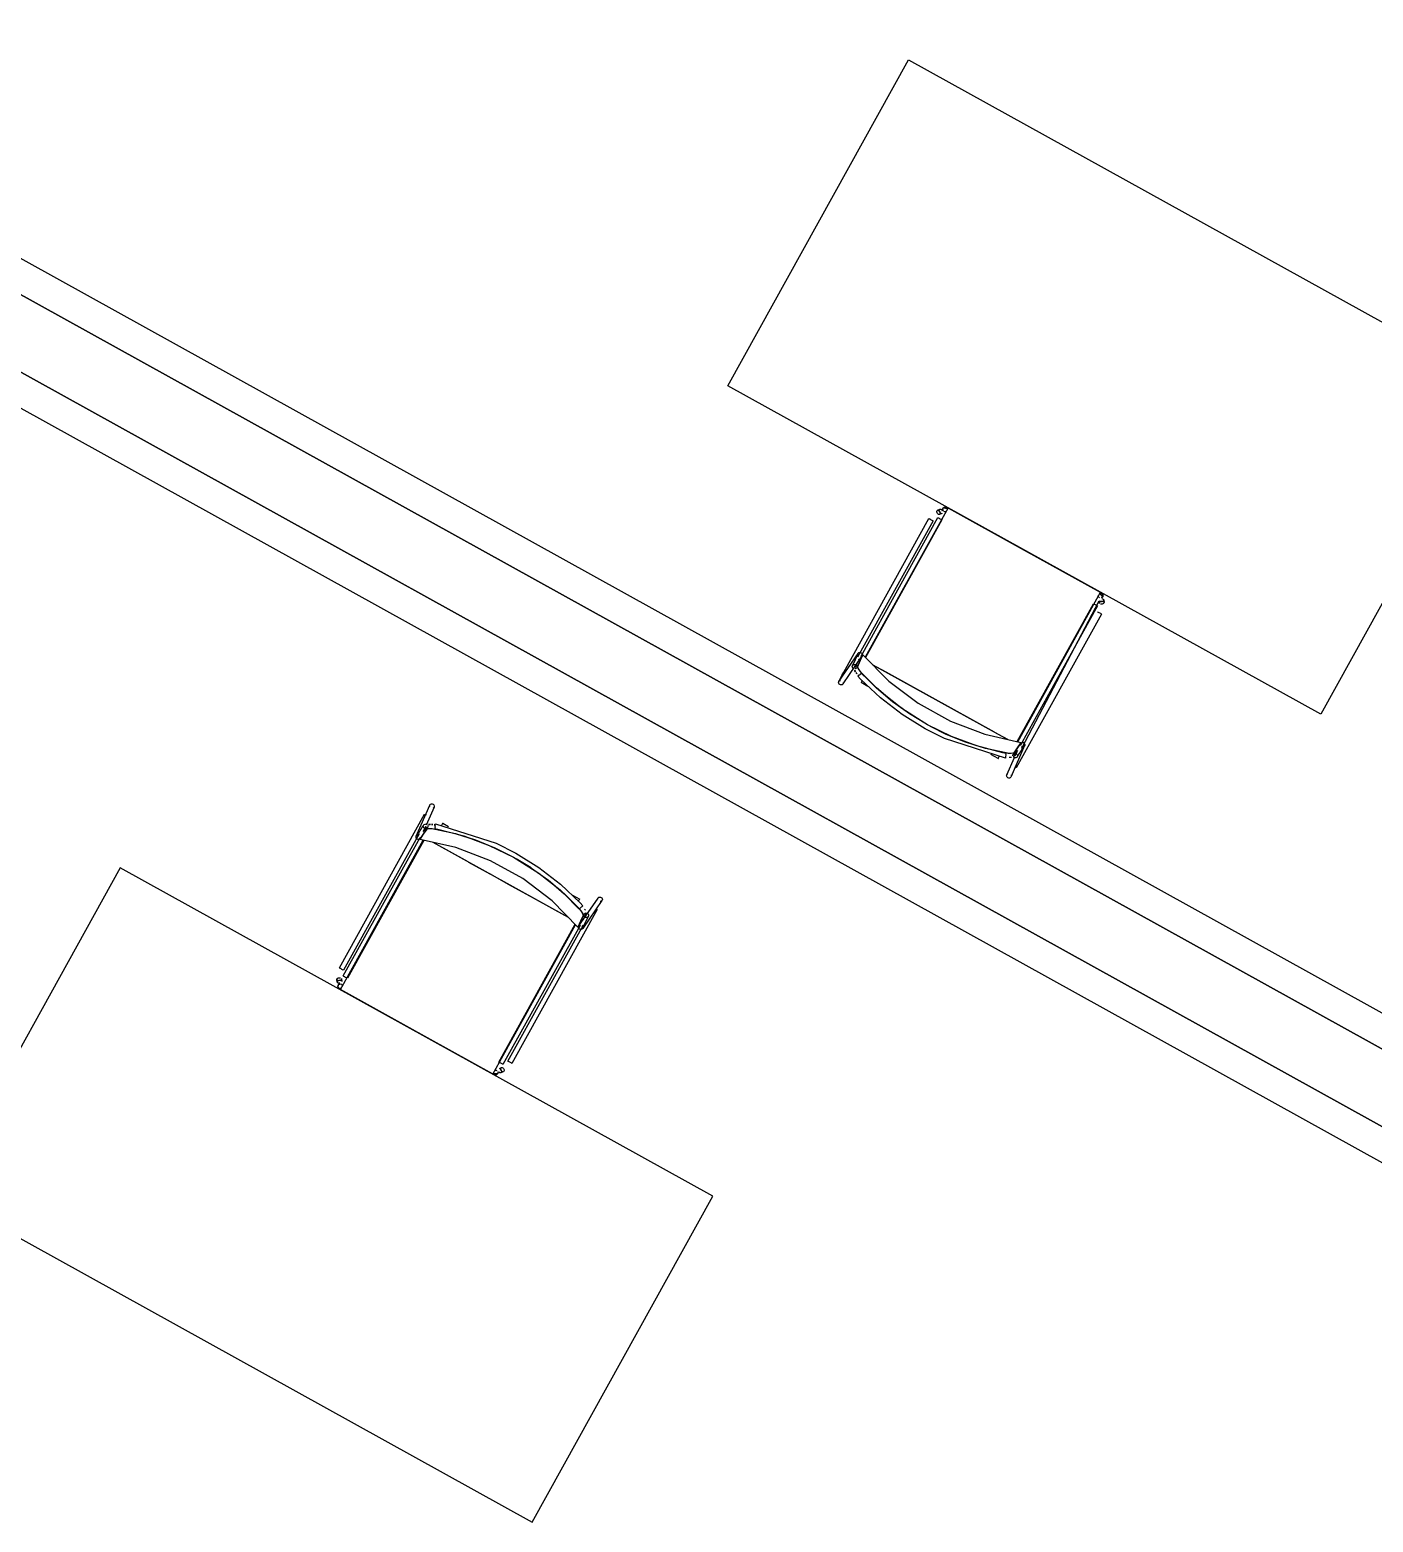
# Model space of a CAD drawing. Header units: metres. Extents: x 3.2 to 22.3, y 0.7 to 22.8.
# Drawn here: x 12.905 to 14.153, y 3.039 to 4.427 of the extents above; entities that cross this region are included whole.
import ezdxf

# ---------------------------------------------------------------- set-up
doc = ezdxf.new("R2010")
doc.units = ezdxf.units.M
for name, color, linetype in [('ARREDI', 9, 'Continuous'), ('PARETI_STRUTTURE', 7, 'Continuous'), ('PORTE_SCALE', 2, 'Continuous')]:
    doc.layers.add(name, color=color, linetype=linetype)

msp = doc.modelspace()

# ---------------------------------------------------------------- linework, layer by layer
at = {"layer": 'ARREDI'}
for points in [[(13.5537, 4.0958), (13.7217, 4.3989), (14.2727, 4.0934), (14.1047, 3.7904)], [(13.7534, 3.9807), (13.7536, 3.98), (13.7539, 3.9794), (13.7536, 3.98)], [(13.9013, 3.8988), (13.9019, 3.8993), (13.9022, 3.8999), (13.9023, 3.9007), (13.9023, 3.9009), (13.9022, 3.9014), (13.9018, 3.902), (13.9012, 3.9025), (13.9005, 3.9028), (13.8997, 3.9027), (13.9005, 3.9028), (13.9012, 3.9025), (13.9018, 3.902), (13.9022, 3.9014), (13.9023, 3.9007), (13.9022, 3.8999), (13.9021, 3.8996), (13.9019, 3.8993)], [(13.826, 3.7641), (13.8256, 3.7612)], [(13.1922, 3.5392), (13.1916, 3.5387), (13.1913, 3.538), (13.1912, 3.5373), (13.1912, 3.537), (13.1913, 3.5365), (13.1917, 3.5359), (13.1923, 3.5354), (13.193, 3.5352), (13.1938, 3.5352), (13.193, 3.5352), (13.1923, 3.5354), (13.1917, 3.5359), (13.1913, 3.5365), (13.1912, 3.5373), (13.1913, 3.538), (13.1914, 3.5384), (13.1917, 3.5387)], [(13.3401, 3.4572), (13.3399, 3.4579)]]:
    msp.add_lwpolyline(points, close=True, dxfattribs=at)
for points in [[(13.7534, 3.9807), (13.7536, 3.9815), (13.7537, 3.9818), (13.7539, 3.9821), (13.7545, 3.9826), (13.7552, 3.9829), (13.7559, 3.9829), (13.7567, 3.9826), (13.7572, 3.9822), (13.7576, 3.9815)], [(13.7534, 3.9807), (13.7536, 3.9815), (13.7539, 3.9821), (13.7545, 3.9826), (13.7547, 3.9828), (13.7552, 3.9829), (13.756, 3.9829), (13.7567, 3.9826), (13.7572, 3.9822), (13.7576, 3.9815)], [(13.7583, 3.9823), (13.6813, 3.8434)], [(13.7406, 3.9723), (13.7407, 3.9723)], [(13.7407, 3.9722), (13.7409, 3.9721), (13.7414, 3.9719)], [(13.7414, 3.9719), (13.742, 3.9715), (13.7426, 3.9712), (13.7433, 3.9708), (13.7438, 3.9705), (13.7442, 3.9703), (13.7444, 3.9702)], [(13.748, 3.9784), (13.7479, 3.9791), (13.7481, 3.9796), (13.7485, 3.98), (13.7486, 3.9801), (13.7486, 3.9801), (13.7489, 3.9802), (13.7494, 3.9801), (13.75, 3.9797), (13.7504, 3.9792), (13.7508, 3.9786), (13.751, 3.9778)], [(13.751, 3.9778), (13.751, 3.9771), (13.7508, 3.9766), (13.7505, 3.9762), (13.7503, 3.9761), (13.7503, 3.9761), (13.75, 3.976), (13.7495, 3.9761), (13.749, 3.9765), (13.7485, 3.977), (13.7481, 3.9777), (13.7479, 3.9784)], [(13.749, 3.9732), (13.7492, 3.9731), (13.7496, 3.9728), (13.7502, 3.9725), (13.7508, 3.9721), (13.7515, 3.9718), (13.7521, 3.9715)], [(13.7502, 3.9793), (13.7502, 3.98), (13.7504, 3.9806), (13.7507, 3.981), (13.7508, 3.9811), (13.7509, 3.9811), (13.7511, 3.9811), (13.7517, 3.981), (13.7522, 3.9807), (13.7527, 3.9802), (13.753, 3.9795)], [(13.7517, 3.9771), (13.7512, 3.9774), (13.7507, 3.978), (13.7504, 3.9786), (13.7502, 3.9793)], [(13.7527, 3.9772), (13.7526, 3.9771)], [(13.756, 3.9786), (13.7552, 3.9786), (13.7545, 3.9789)], [(13.7564, 3.9788), (13.756, 3.9786), (13.7552, 3.9786), (13.7545, 3.9789)], [(13.9001, 3.9037), (13.7583, 3.9823)], [(13.7587, 3.982), (13.8291, 3.943), (13.8526, 3.93), (13.8996, 3.9039)], [(13.8231, 3.7648), (13.9001, 3.9037)], [(13.8992, 3.8987), (13.8986, 3.8992), (13.8982, 3.8998), (13.898, 3.9003)], [(13.8992, 3.8987), (13.8986, 3.8992), (13.8982, 3.8998)], [(13.8973, 3.891), (13.897, 3.8911), (13.8966, 3.8913), (13.896, 3.8916), (13.8954, 3.892), (13.8947, 3.8924), (13.8942, 3.8927)], [(13.9001, 3.8839), (13.8996, 3.8842), (13.8989, 3.8845), (13.8983, 3.8849), (13.8977, 3.8852), (13.8973, 3.8854), (13.8971, 3.8855)], [(13.9018, 3.8953), (13.9011, 3.8951), (13.9004, 3.895), (13.8997, 3.8951), (13.8991, 3.8954), (13.8988, 3.8958)], [(13.8991, 3.8934), (13.899, 3.8937), (13.899, 3.8938), (13.8992, 3.8943), (13.8996, 3.8948), (13.9001, 3.8951)], [(13.9022, 3.8929), (13.9015, 3.8926), (13.9007, 3.8926), (13.9, 3.8927)], [(13.9001, 3.8951), (13.9009, 3.8953), (13.9016, 3.8954), (13.9023, 3.8953), (13.9029, 3.895), (13.9032, 3.8946), (13.9033, 3.8943), (13.9033, 3.8941), (13.9032, 3.8937), (13.9028, 3.8932), (13.9022, 3.8929)], [(13.9013, 3.8988), (13.9006, 3.8985)], [(13.9013, 3.8988), (13.9006, 3.8985)], [(13.9012, 3.8978), (13.9019, 3.8977), (13.9025, 3.8974), (13.9028, 3.897), (13.9029, 3.8967), (13.9029, 3.8967), (13.903, 3.8966), (13.9028, 3.8961), (13.9024, 3.8956), (13.9018, 3.8953)], [(13.9009, 3.8834), (13.9009, 3.8834), (13.9009, 3.8835), (13.9006, 3.8836), (13.9002, 3.8838)], [(13.6754, 3.8439), (13.6748, 3.8444), (13.6745, 3.845), (13.6744, 3.8457), (13.6745, 3.8465), (13.6747, 3.8469), (13.6747, 3.8469), (13.6749, 3.8471), (13.6755, 3.8476), (13.6762, 3.8478)], [(13.6781, 3.8286), (13.6766, 3.8305), (13.6753, 3.8323), (13.6745, 3.8338), (13.6744, 3.8347), (13.6768, 3.8401), (13.6792, 3.8455), (13.7033, 3.8212), (13.7306, 3.8005), (13.7606, 3.7839), (13.7926, 3.7717), (13.826, 3.7641), (13.8227, 3.7592), (13.8194, 3.7543)], [(13.6762, 3.8478), (13.6769, 3.8478), (13.6776, 3.8475), (13.6782, 3.847), (13.6786, 3.8464), (13.6787, 3.8456), (13.6785, 3.8449)], [(13.6792, 3.8455), (13.6774, 3.8441)], [(13.6711, 3.8325), (13.6703, 3.8328), (13.6698, 3.8333), (13.6694, 3.8339), (13.6693, 3.8346), (13.6693, 3.8347), (13.6694, 3.8353), (13.6695, 3.8355), (13.6698, 3.836), (13.6704, 3.8364), (13.6711, 3.8367)], [(13.6711, 3.8367), (13.6718, 3.8366), (13.6726, 3.8364), (13.6731, 3.8359), (13.6735, 3.8353), (13.6736, 3.8345), (13.6736, 3.8345), (13.6735, 3.8338), (13.6734, 3.8337), (13.6731, 3.8332), (13.6725, 3.8327), (13.6718, 3.8325)], [(13.6715, 3.8314), (13.6723, 3.8299)], [(13.6722, 3.8299), (13.6715, 3.8314)], [(13.6721, 3.8337), (13.6738, 3.8376), (13.6745, 3.8392)], [(13.6781, 3.8286), (13.6765, 3.8305), (13.6752, 3.8324), (13.6745, 3.8339), (13.6743, 3.8347)], [(13.6755, 3.8415), (13.6751, 3.8406)], [(13.6879, 3.8367), (13.7005, 3.8297), (13.7206, 3.8186), (13.7408, 3.8074), (13.761, 3.7962), (13.7812, 3.785), (13.8011, 3.7739)], [(13.6879, 3.8367), (13.8138, 3.7669)], [(13.6591, 3.8176), (13.6583, 3.8176), (13.6576, 3.8179), (13.657, 3.8184), (13.6567, 3.819), (13.6566, 3.8198), (13.6567, 3.8205), (13.6569, 3.8209), (13.6569, 3.821), (13.6571, 3.8211), (13.6577, 3.8216), (13.6584, 3.8218)], [(13.6609, 3.8197), (13.6607, 3.8189), (13.6605, 3.8185), (13.6605, 3.8185), (13.6604, 3.8183), (13.6598, 3.8178), (13.6591, 3.8176)], [(13.6614, 3.8294), (13.6614, 3.8294), (13.6615, 3.8293), (13.6617, 3.8292), (13.6622, 3.8289)], [(13.6628, 3.8286), (13.6622, 3.8289)], [(13.6728, 3.8291), (13.6736, 3.828)], [(13.6735, 3.8281), (13.6728, 3.8291)], [(13.6744, 3.827), (13.6751, 3.8262)], [(13.6767, 3.8276), (13.6762, 3.8271), (13.6756, 3.8266), (13.6747, 3.8258), (13.6745, 3.8256)], [(13.6745, 3.8256), (13.6745, 3.8256)], [(13.6767, 3.8276), (13.6772, 3.828), (13.6775, 3.8283), (13.6777, 3.8285)], [(13.6786, 3.8216), (13.6783, 3.8209), (13.6779, 3.8204), (13.6777, 3.8199), (13.6776, 3.8197)], [(13.7367, 3.7819), (13.7224, 3.7906), (13.7066, 3.8021), (13.6918, 3.8148), (13.6781, 3.8286)], [(13.7367, 3.7819), (13.7225, 3.7906), (13.7067, 3.802), (13.6919, 3.8147), (13.6782, 3.8285)], [(13.7562, 3.7719), (13.7416, 3.7792)], [(13.7416, 3.7792), (13.7562, 3.7719)], [(13.812, 3.7543), (13.7931, 3.7586), (13.7745, 3.7644), (13.7567, 3.7716)], [(13.8122, 3.7543), (13.7932, 3.7586), (13.7746, 3.7644), (13.7568, 3.7716)], [(13.8139, 3.7669), (13.8013, 3.7738)], [(13.8258, 3.7633), (13.8263, 3.7638), (13.827, 3.7641), (13.8278, 3.7641), (13.8285, 3.7639), (13.8291, 3.7634), (13.8295, 3.7628)], [(13.8295, 3.7628), (13.8297, 3.7621), (13.8296, 3.7613), (13.8295, 3.7611), (13.8295, 3.7611), (13.8293, 3.7607), (13.8287, 3.7602), (13.828, 3.7599), (13.8273, 3.7598), (13.8266, 3.7601)], [(13.8049, 3.7491), (13.8051, 3.7493), (13.8053, 3.7498), (13.8056, 3.7503), (13.806, 3.751)], [(13.8119, 3.7518), (13.8118, 3.7511), (13.8117, 3.7504), (13.8116, 3.7499), (13.8116, 3.7497), (13.8116, 3.7496), (13.8116, 3.7496), (13.8116, 3.7499)], [(13.8121, 3.7526), (13.8122, 3.7532), (13.8123, 3.7537), (13.8123, 3.7539)], [(13.8194, 3.7543), (13.8186, 3.754), (13.8169, 3.7538), (13.8146, 3.7539), (13.8122, 3.7543)], [(13.8194, 3.7543), (13.8186, 3.754), (13.817, 3.7538), (13.8147, 3.7539), (13.8122, 3.7543)], [(13.8172, 3.7501), (13.8164, 3.75), (13.8151, 3.7501)], [(13.8164, 3.75), (13.8151, 3.75)], [(13.8187, 3.7517), (13.8187, 3.7525), (13.819, 3.753), (13.8191, 3.7531), (13.8196, 3.7536), (13.8196, 3.7536), (13.8203, 3.7539), (13.821, 3.7539), (13.8217, 3.7537), (13.8223, 3.7532), (13.8227, 3.7526)], [(13.823, 3.7566), (13.8222, 3.7554), (13.8188, 3.7505)], [(13.8227, 3.7526), (13.8229, 3.7519), (13.8228, 3.7511), (13.8226, 3.7506), (13.8225, 3.7505), (13.822, 3.75), (13.822, 3.75), (13.8213, 3.7497), (13.8206, 3.7497), (13.8198, 3.7499), (13.8192, 3.7504)], [(13.813, 3.7323), (13.8128, 3.733), (13.8129, 3.7338), (13.813, 3.734), (13.813, 3.734), (13.8132, 3.7344), (13.8137, 3.7349)], [(13.8169, 3.734), (13.8171, 3.7332), (13.817, 3.7325), (13.8169, 3.7323), (13.8169, 3.7323), (13.8167, 3.7318), (13.8161, 3.7313), (13.8154, 3.731), (13.8147, 3.731), (13.814, 3.7312), (13.8134, 3.7317), (13.8129, 3.7323)], [(13.8209, 3.7409), (13.8203, 3.7413)], [(13.8216, 3.7405), (13.8214, 3.7407), (13.8209, 3.7409)], [(13.8217, 3.7405), (13.8217, 3.7405)], [(13.2766, 3.704), (13.2764, 3.7047), (13.2765, 3.7054), (13.2766, 3.7057), (13.2766, 3.7057), (13.2768, 3.7061), (13.2774, 3.7066), (13.2781, 3.7069), (13.2788, 3.7069), (13.2796, 3.7067), (13.2802, 3.7063), (13.2806, 3.7057)], [(13.2806, 3.7056), (13.2807, 3.7049), (13.2806, 3.7042), (13.2806, 3.704), (13.2806, 3.7039), (13.2803, 3.7035), (13.2798, 3.703)], [(13.2718, 3.6974), (13.2718, 3.6974)], [(13.2719, 3.6974), (13.2721, 3.6972), (13.2726, 3.697)], [(13.2726, 3.697), (13.2732, 3.6967)], [(13.264, 3.6751), (13.2638, 3.6758), (13.2639, 3.6766), (13.264, 3.6768), (13.264, 3.6768), (13.2643, 3.6772), (13.2648, 3.6778), (13.2655, 3.678), (13.2662, 3.6781)], [(13.4168, 3.5978), (13.4143, 3.5924), (13.3903, 3.6168), (13.363, 3.6375), (13.333, 3.6541), (13.3009, 3.6663), (13.2676, 3.6738), (13.2708, 3.6787), (13.2741, 3.6836), (13.2749, 3.684), (13.2766, 3.6841), (13.2789, 3.684), (13.2813, 3.6836)], [(13.2704, 3.6812), (13.2714, 3.6825), (13.2736, 3.6859)], [(13.2708, 3.6853), (13.2706, 3.6861), (13.2707, 3.6868), (13.2709, 3.6873), (13.271, 3.6875), (13.2715, 3.6879), (13.2715, 3.6879), (13.2722, 3.6882), (13.2729, 3.6883), (13.2737, 3.688), (13.2743, 3.6876)], [(13.2747, 3.6869), (13.2749, 3.6862), (13.2748, 3.6855), (13.2745, 3.685), (13.2744, 3.6848), (13.2739, 3.6843), (13.2732, 3.6841), (13.2725, 3.684), (13.2718, 3.6843), (13.2712, 3.6847), (13.2708, 3.6853)], [(13.2741, 3.6836), (13.2749, 3.684), (13.2765, 3.6841), (13.2788, 3.684), (13.2813, 3.6836)], [(13.2754, 3.6878), (13.2771, 3.6879)], [(13.2772, 3.6879), (13.2755, 3.6878)], [(13.2781, 3.6879), (13.2794, 3.6878)], [(13.2795, 3.6878), (13.2783, 3.6879)], [(13.2818, 3.6875), (13.2807, 3.6876)], [(13.2807, 3.6876), (13.2818, 3.6875)], [(13.2815, 3.6854), (13.2813, 3.6847), (13.2813, 3.6843), (13.2812, 3.6841)], [(13.2813, 3.6837), (13.3003, 3.6793), (13.3189, 3.6735), (13.337, 3.6662), (13.3519, 3.6587)], [(13.2815, 3.6859), (13.2814, 3.6854)], [(13.2815, 3.6836), (13.3005, 3.6793), (13.319, 3.6735), (13.337, 3.6662), (13.3519, 3.6587)], [(13.2816, 3.6861), (13.2817, 3.6868), (13.2818, 3.6875)], [(13.2819, 3.688), (13.2819, 3.6883), (13.282, 3.6883), (13.282, 3.6883)], [(13.2886, 3.6888), (13.2885, 3.6886), (13.2882, 3.6882), (13.2879, 3.6876), (13.2875, 3.687)], [(13.3353, 3.4557), (13.1935, 3.5343), (13.2704, 3.6731)], [(13.2677, 3.6747), (13.2672, 3.6741), (13.2665, 3.6739), (13.2657, 3.6738), (13.265, 3.674), (13.2644, 3.6745), (13.264, 3.6751)], [(13.2679, 3.676), (13.2676, 3.6738)], [(13.3123, 3.653), (13.2922, 3.6641), (13.2797, 3.6711)], [(13.4056, 3.6013), (13.2797, 3.671)], [(13.3125, 3.6529), (13.3324, 3.6418)], [(13.3568, 3.656), (13.3708, 3.6475)], [(13.3708, 3.6475), (13.3568, 3.656)], [(12.9888, 3.6475), (12.8208, 3.3445)], [(13.5398, 3.3421), (12.9888, 3.6475)], [(13.4056, 3.6013), (13.393, 3.6082), (13.3729, 3.6194), (13.3527, 3.6305), (13.3325, 3.6418)], [(13.3713, 3.6472), (13.3868, 3.6359), (13.4016, 3.6232), (13.4153, 3.6095)], [(13.3713, 3.6471), (13.3869, 3.6359), (13.4017, 3.6232), (13.4154, 3.6094)], [(13.4149, 3.6163), (13.4153, 3.617), (13.4156, 3.6176), (13.4158, 3.618), (13.4159, 3.6182)], [(13.4154, 3.6093), (13.417, 3.6075), (13.4183, 3.6056), (13.419, 3.6041), (13.4192, 3.6032)], [(13.4154, 3.6093), (13.417, 3.6074), (13.4183, 3.6055), (13.4191, 3.6041), (13.4192, 3.6032)], [(13.4168, 3.6103), (13.4163, 3.6099), (13.416, 3.6096), (13.4158, 3.6095)], [(13.4188, 3.6122), (13.419, 3.6123), (13.419, 3.6123), (13.419, 3.6123), (13.4188, 3.6121), (13.4179, 3.6113), (13.4173, 3.6108), (13.4168, 3.6103)], [(13.4212, 3.6081), (13.4205, 3.6091)], [(13.4205, 3.6091), (13.4213, 3.608)], [(13.4308, 3.6093), (13.4313, 3.609)], [(13.4321, 3.6086), (13.4321, 3.6086), (13.4321, 3.6086), (13.4318, 3.6087), (13.4313, 3.609)], [(13.4326, 3.6183), (13.4328, 3.619), (13.433, 3.6194), (13.433, 3.6194), (13.4332, 3.6196), (13.4337, 3.6201), (13.4345, 3.6203)], [(13.4345, 3.6203), (13.4352, 3.6203), (13.4359, 3.62), (13.4365, 3.6195), (13.4368, 3.6189), (13.437, 3.6182), (13.4368, 3.6174), (13.4366, 3.617), (13.4366, 3.617), (13.4364, 3.6168), (13.4358, 3.6163), (13.4351, 3.6161)], [(13.3353, 3.4557), (13.4122, 3.5945)], [(13.4143, 3.5924), (13.4167, 3.5944)], [(13.4167, 3.5943), (13.4143, 3.5924)], [(13.4192, 3.6032), (13.4168, 3.5978)], [(13.4181, 3.5941), (13.4187, 3.5936), (13.419, 3.5929), (13.4192, 3.5922), (13.419, 3.5915), (13.4188, 3.591), (13.4188, 3.591), (13.4186, 3.5908), (13.418, 3.5904), (13.4173, 3.5901)], [(13.4221, 3.6057), (13.4197, 3.6003), (13.4191, 3.599)], [(13.4224, 3.6013), (13.4217, 3.6013), (13.421, 3.6016), (13.4204, 3.602), (13.42, 3.6027), (13.4199, 3.6034), (13.4199, 3.6034), (13.42, 3.6041), (13.4201, 3.6043), (13.4204, 3.6047), (13.421, 3.6052), (13.4217, 3.6054)], [(13.4232, 3.6052), (13.4237, 3.6047), (13.4241, 3.604), (13.4242, 3.6033), (13.4242, 3.6032), (13.4241, 3.6026), (13.424, 3.6024), (13.4237, 3.602), (13.4231, 3.6015), (13.4224, 3.6013)], [(13.4173, 3.5901), (13.4166, 3.5901), (13.4159, 3.5904), (13.4153, 3.5909), (13.415, 3.5916), (13.4148, 3.5923)], [(13.1926, 3.5545), (13.1926, 3.5545), (13.1927, 3.5545), (13.1929, 3.5543), (13.1934, 3.5541)], [(13.1934, 3.5541), (13.194, 3.5538), (13.1946, 3.5534), (13.1952, 3.553), (13.1958, 3.5527), (13.1962, 3.5525), (13.1964, 3.5524)], [(13.1934, 3.5428), (13.1927, 3.5426), (13.1919, 3.5425), (13.1912, 3.5426), (13.1907, 3.5429), (13.1903, 3.5433), (13.1902, 3.5436), (13.1902, 3.5438), (13.1903, 3.5443), (13.1907, 3.5447), (13.1913, 3.5451)], [(13.193, 3.5402), (13.1923, 3.5401), (13.1916, 3.5402), (13.191, 3.5405), (13.1907, 3.5409), (13.1906, 3.5412), (13.1906, 3.5412), (13.1906, 3.5414), (13.1907, 3.5419), (13.1911, 3.5423), (13.1917, 3.5427)], [(13.1913, 3.5451), (13.192, 3.5453), (13.1928, 3.5453), (13.1935, 3.5452)], [(13.1917, 3.5427), (13.1924, 3.5429), (13.1931, 3.5429), (13.1938, 3.5428), (13.1944, 3.5425), (13.1947, 3.5421)], [(13.1922, 3.5392), (13.1929, 3.5394), (13.1937, 3.5395), (13.1944, 3.5392), (13.195, 3.5388), (13.1954, 3.5381)], [(13.1922, 3.5392), (13.1929, 3.5394), (13.1937, 3.5395), (13.1944, 3.5392), (13.195, 3.5388), (13.1954, 3.5381), (13.1955, 3.5377)], [(13.1944, 3.5446), (13.1945, 3.5443), (13.1945, 3.5441), (13.1943, 3.5436), (13.194, 3.5431), (13.1934, 3.5428)], [(13.1962, 3.547), (13.1965, 3.5468), (13.1969, 3.5466), (13.1975, 3.5463), (13.1981, 3.5459), (13.1988, 3.5456), (13.1993, 3.5453)], [(13.3348, 3.4559), (13.2644, 3.495), (13.2409, 3.508), (13.1939, 3.534)], [(13.3401, 3.4572), (13.34, 3.4565), (13.3398, 3.4561), (13.3396, 3.4558), (13.339, 3.4553), (13.3383, 3.455), (13.3376, 3.455), (13.3368, 3.4553), (13.3363, 3.4558), (13.3359, 3.4564)], [(13.3401, 3.4572), (13.34, 3.4565), (13.3396, 3.4558), (13.339, 3.4553), (13.3388, 3.4552), (13.3383, 3.455), (13.3376, 3.455), (13.3369, 3.4553), (13.3363, 3.4558), (13.3359, 3.4564)], [(13.3371, 3.4592), (13.3375, 3.4593), (13.3383, 3.4593), (13.339, 3.4591)], [(13.3375, 3.4593), (13.3383, 3.4593), (13.339, 3.4591)], [(13.3433, 3.4586), (13.3433, 3.4579), (13.3432, 3.4574), (13.3428, 3.457), (13.3427, 3.4569), (13.3424, 3.4568), (13.3418, 3.4569), (13.3413, 3.4572), (13.3408, 3.4578)], [(13.3413, 3.4609), (13.3418, 3.4608), (13.3423, 3.4605), (13.3428, 3.46), (13.3431, 3.4593), (13.3433, 3.4586)], [(13.3446, 3.4648), (13.3443, 3.4649), (13.3439, 3.4651), (13.3433, 3.4654), (13.3427, 3.4658), (13.342, 3.4661), (13.3415, 3.4665)], [(13.3426, 3.4601), (13.3425, 3.4608), (13.3427, 3.4613), (13.3431, 3.4617), (13.3432, 3.4618), (13.3432, 3.4618), (13.3435, 3.4619), (13.344, 3.4618), (13.3446, 3.4615), (13.345, 3.4609), (13.3454, 3.4603), (13.3456, 3.4596)], [(13.3456, 3.4596), (13.3456, 3.4589), (13.3454, 3.4583), (13.3451, 3.4579), (13.3449, 3.4579), (13.3449, 3.4579), (13.3446, 3.4578), (13.3441, 3.4579), (13.3436, 3.4582), (13.3431, 3.4587), (13.3427, 3.4594), (13.3426, 3.4601)], [(13.3521, 3.4661), (13.3515, 3.4664), (13.3509, 3.4668), (13.3503, 3.4671), (13.3497, 3.4674), (13.3493, 3.4677), (13.3491, 3.4677)], [(13.3528, 3.4657), (13.3526, 3.4658), (13.3521, 3.4661)], [(13.3529, 3.4657), (13.3529, 3.4657)], [(12.8208, 3.3445), (13.3718, 3.0391)], [(13.3718, 3.0391), (13.5398, 3.3421)]]:
    msp.add_lwpolyline(points, dxfattribs=at)
at = {"layer": 'PARETI_STRUTTURE'}
for points in [[(12.5128, 4.4267), (14.4557, 3.3497)], [(12.4985, 4.4009), (14.4673, 3.3095)], [(14.4816, 3.3354), (14.4673, 3.3095), (12.4985, 4.4009)], [(14.4367, 3.2544), (12.4679, 4.3458)], [(12.4679, 4.3458), (14.4367, 3.2544), (14.4224, 3.2286)], [(14.3966, 3.2429), (12.4536, 4.32)], [(13.7547, 3.9828), (13.7549, 3.9828), (13.7554, 3.9829), (13.756, 3.9829), (13.7566, 3.9827), (13.7571, 3.9824), (13.7574, 3.9819), (13.7577, 3.9814), (13.7537, 3.9818)], [(13.6614, 3.8294), (13.7406, 3.9723)], [(13.7444, 3.9702), (13.6742, 3.8435)], [(13.6776, 3.8444), (13.7489, 3.9732)], [(13.7527, 3.9711), (13.6817, 3.843)], [(13.7486, 3.9801), (13.7508, 3.9811)], [(13.7526, 3.9771), (13.7503, 3.9761)], [(13.7587, 3.982), (13.8996, 3.9039)], [(13.9021, 3.8996), (13.8996, 3.9027), (13.9002, 3.9028), (13.9007, 3.9027), (13.9013, 3.9025), (13.9018, 3.9021), (13.9021, 3.9016), (13.9023, 3.9011), (13.9023, 3.9009)], [(13.8225, 3.7649), (13.8935, 3.8931)], [(13.8973, 3.891), (13.8256, 3.7617)], [(13.8269, 3.7589), (13.8987, 3.8958)], [(13.903, 3.8967), (13.9033, 3.8943)], [(13.9009, 3.8834), (13.8217, 3.7405)], [(13.6569, 3.8209), (13.6747, 3.8469)], [(13.6783, 3.8445), (13.6605, 3.8185)], [(13.6745, 3.8461), (13.6695, 3.8355)], [(13.6784, 3.8443), (13.6784, 3.8441), (13.6783, 3.844), (13.6783, 3.8439), (13.6782, 3.8438), (13.6781, 3.8437), (13.6781, 3.8436), (13.678, 3.8434), (13.678, 3.8433), (13.6779, 3.8432), (13.6779, 3.8431), (13.6778, 3.843), (13.6778, 3.8428), (13.6776, 3.8426), (13.6776, 3.8425), (13.6775, 3.8424), (13.6775, 3.8422), (13.6774, 3.8421), (13.6774, 3.842), (13.6773, 3.8419), (13.6772, 3.8418), (13.6772, 3.8417), (13.6771, 3.8415), (13.6771, 3.8414), (13.677, 3.8413), (13.6769, 3.8411), (13.6769, 3.8409), (13.6768, 3.8408), (13.6767, 3.8407), (13.6767, 3.8406), (13.6766, 3.8405), (13.6766, 3.8403), (13.6765, 3.8402), (13.6765, 3.8401), (13.6764, 3.84), (13.6764, 3.8399), (13.6763, 3.8398), (13.6762, 3.8395), (13.6761, 3.8394), (13.6761, 3.8393), (13.676, 3.8392), (13.6759, 3.839), (13.6759, 3.8389), (13.6758, 3.8388), (13.6758, 3.8387), (13.6757, 3.8386), (13.6757, 3.8385), (13.6756, 3.8383), (13.6756, 3.8382), (13.6754, 3.838), (13.6754, 3.8379), (13.6753, 3.8377), (13.6753, 3.8376), (13.6752, 3.8375), (13.6752, 3.8374), (13.6751, 3.8373), (13.6751, 3.8372), (13.675, 3.837), (13.6749, 3.8369), (13.6748, 3.8367), (13.6748, 3.8366), (13.6747, 3.8364), (13.6747, 3.8363), (13.6746, 3.8362), (13.6746, 3.8361), (13.6745, 3.836), (13.6744, 3.8358), (13.6744, 3.8357), (13.6743, 3.8356), (13.6743, 3.8355), (13.6742, 3.8354), (13.6742, 3.8352), (13.6741, 3.8351), (13.674, 3.8349), (13.6739, 3.8348), (13.6739, 3.8347), (13.6738, 3.8345), (13.6738, 3.8344), (13.6737, 3.8343), (13.6737, 3.8342), (13.6736, 3.8341), (13.6735, 3.8339), (13.6735, 3.8338), (13.6734, 3.8337), (13.6734, 3.8337)], [(13.6729, 3.836), (13.6738, 3.8376)], [(13.6568, 3.8207), (13.6574, 3.8219), (13.6581, 3.8233), (13.6597, 3.8262), (13.6614, 3.8294)], [(13.737, 3.7768), (13.7156, 3.7901), (13.6955, 3.8055), (13.6771, 3.8229), (13.6745, 3.8256)], [(13.6838, 3.8162), (13.6776, 3.8197)], [(13.7391, 3.7806), (13.7366, 3.782), (13.7155, 3.7955), (13.6958, 3.811), (13.6777, 3.8285)], [(13.8116, 3.7496), (13.7551, 3.7677), (13.737, 3.7768)], [(13.8123, 3.7539), (13.8094, 3.7545), (13.7851, 3.7608), (13.7616, 3.7695), (13.7391, 3.7806)], [(13.8295, 3.7611), (13.8169, 3.7323)], [(13.8253, 3.7628), (13.819, 3.753)], [(13.8226, 3.7506), (13.8227, 3.7507), (13.8231, 3.7513), (13.8231, 3.7514), (13.8232, 3.7516), (13.8238, 3.7526), (13.8239, 3.7527), (13.8244, 3.7534), (13.8245, 3.7535), (13.8246, 3.7537), (13.8252, 3.7547), (13.8253, 3.7548), (13.8257, 3.7554), (13.8258, 3.7555), (13.8258, 3.7556), (13.8259, 3.7557), (13.8265, 3.7567), (13.8266, 3.7569), (13.827, 3.7575), (13.8271, 3.7576), (13.8273, 3.7578), (13.8273, 3.758), (13.828, 3.759), (13.828, 3.7591), (13.8284, 3.7596), (13.8285, 3.7597), (13.8286, 3.7599), (13.8287, 3.7601), (13.829, 3.7605), (13.8295, 3.7611)], [(13.8251, 3.7619), (13.8255, 3.7628)], [(13.8049, 3.7491), (13.7982, 3.7528)], [(13.8129, 3.734), (13.82, 3.7502)], [(13.8207, 3.7517), (13.8226, 3.756)], [(13.8217, 3.7547), (13.8212, 3.7538)], [(13.264, 3.6768), (13.2766, 3.7057)], [(13.1926, 3.5545), (13.2718, 3.6974)], [(13.2806, 3.7039), (13.2733, 3.6872)], [(13.2666, 3.6791), (13.1964, 3.5524)], [(13.2682, 3.6751), (13.2745, 3.685)], [(13.2727, 3.6859), (13.2709, 3.6819)], [(13.2718, 3.6833), (13.2723, 3.6842)], [(13.2812, 3.684), (13.2841, 3.6835), (13.3084, 3.6771), (13.3319, 3.6684), (13.3544, 3.6574)], [(13.282, 3.6883), (13.3384, 3.6703), (13.3565, 3.6612)], [(13.2886, 3.6889), (13.294, 3.6859)], [(13.1962, 3.547), (13.2676, 3.6757)], [(13.271, 3.673), (13.2, 3.5449)], [(13.2684, 3.6761), (13.268, 3.6751)], [(13.3544, 3.6574), (13.3569, 3.656), (13.3781, 3.6425), (13.3977, 3.6269), (13.4158, 3.6094)], [(13.3565, 3.6612), (13.378, 3.6478), (13.398, 3.6324), (13.4164, 3.6151), (13.419, 3.6123)], [(13.4093, 3.622), (13.416, 3.6183)], [(13.4321, 3.6086), (13.3529, 3.4657)], [(13.4152, 3.5935), (13.433, 3.6194)], [(13.4366, 3.617), (13.4188, 3.591)], [(13.3408, 3.4668), (13.4118, 3.595)], [(13.4151, 3.5937), (13.4152, 3.5938), (13.4152, 3.5939), (13.4153, 3.594), (13.4153, 3.5941), (13.4154, 3.5943), (13.4154, 3.5944), (13.4155, 3.5945), (13.4155, 3.5946), (13.4156, 3.5947), (13.4157, 3.5949), (13.4157, 3.595), (13.4158, 3.5951), (13.4159, 3.5953), (13.4159, 3.5954), (13.416, 3.5956), (13.4161, 3.5957), (13.4161, 3.5958), (13.4162, 3.5959), (13.4162, 3.596), (13.4163, 3.5962), (13.4163, 3.5963), (13.4164, 3.5964), (13.4165, 3.5966), (13.4166, 3.5968), (13.4166, 3.5969), (13.4167, 3.597), (13.4167, 3.5971), (13.4168, 3.5972), (13.4168, 3.5974), (13.4169, 3.5975), (13.4169, 3.5976), (13.417, 3.5977), (13.4171, 3.5978), (13.4171, 3.5979), (13.4172, 3.5982), (13.4173, 3.5983), (13.4173, 3.5984), (13.4174, 3.5985), (13.4174, 3.5987), (13.4175, 3.5988), (13.4176, 3.5989), (13.4176, 3.599), (13.4177, 3.5991), (13.4177, 3.5992), (13.4178, 3.5994), (13.4178, 3.5995), (13.4179, 3.5996), (13.418, 3.5997), (13.4181, 3.6), (13.4181, 3.6001), (13.4182, 3.6002), (13.4182, 3.6003), (13.4183, 3.6004), (13.4183, 3.6005), (13.4184, 3.6007), (13.4185, 3.6008), (13.4185, 3.6009), (13.4186, 3.601), (13.4187, 3.6013), (13.4187, 3.6014), (13.4188, 3.6015), (13.4188, 3.6016), (13.4189, 3.6017), (13.419, 3.6019), (13.419, 3.602), (13.4191, 3.6021), (13.4191, 3.6022), (13.4192, 3.6023), (13.4192, 3.6024), (13.4193, 3.6026), (13.4194, 3.6028), (13.4195, 3.6029), (13.4195, 3.603), (13.4196, 3.6032), (13.4196, 3.6033), (13.4197, 3.6034), (13.4197, 3.6035), (13.4198, 3.6036), (13.4199, 3.6038), (13.4199, 3.6039), (13.42, 3.604), (13.42, 3.6041), (13.4201, 3.6042), (13.4201, 3.6043)], [(13.4179, 3.5919), (13.4193, 3.5944)], [(13.419, 3.5918), (13.424, 3.6024)], [(13.4206, 3.6019), (13.4201, 3.601)], [(13.4163, 3.594), (13.3446, 3.4647)], [(13.3491, 3.4678), (13.4178, 3.5917)], [(13.1906, 3.5412), (13.1902, 3.5436)], [(13.1945, 3.5443), (13.1948, 3.5418)], [(13.3348, 3.4559), (13.1939, 3.534)], [(13.3388, 3.4552), (13.3387, 3.4551), (13.3381, 3.455), (13.3375, 3.4551), (13.3369, 3.4552), (13.3364, 3.4556), (13.3361, 3.456), (13.3358, 3.4566), (13.3398, 3.4561)], [(13.3413, 3.461), (13.3432, 3.4618)], [(13.3449, 3.4578), (13.3427, 3.4569)]]:
    msp.add_lwpolyline(points, dxfattribs=at)
at = {"layer": 'PORTE_SCALE'}
msp.add_arc((6.1585, 8.249), 8.4496, 327.24518, 327.32499, dxfattribs=at)

doc.saveas('drawing.dxf')
